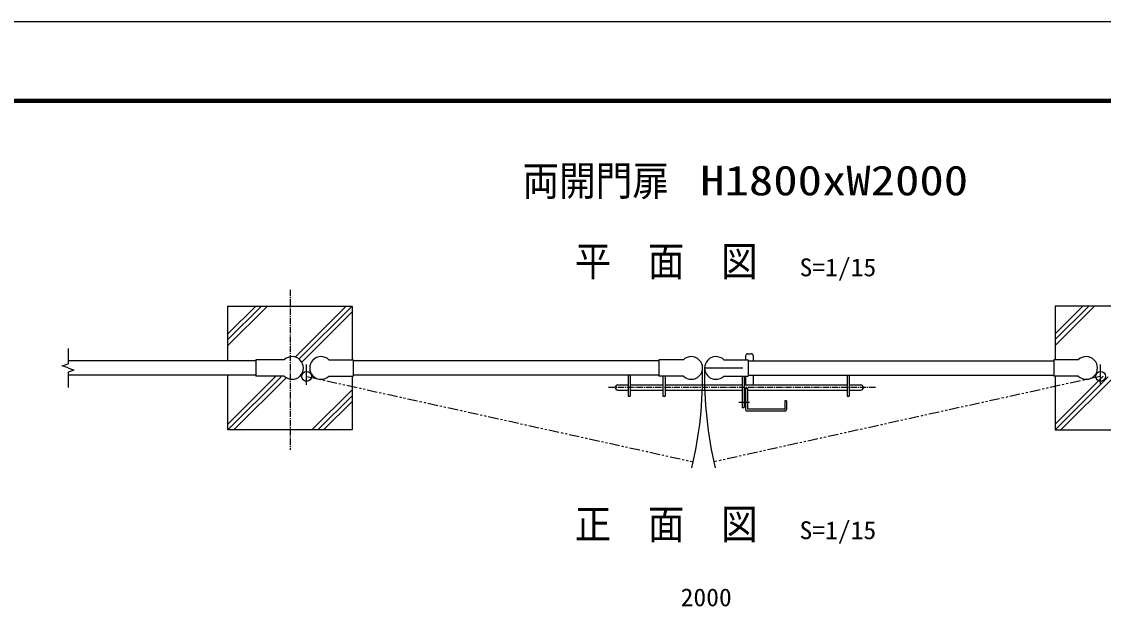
# Model space of a CAD drawing. Units: millimetres, scale not verified. Extents: x -4455 to 4455, y -3150 to 3150.
# Drawn here: x -199 to 2417, y 1732 to 3150 of the extents above; entities that cross this region are included whole.
import ezdxf
from ezdxf.enums import TextEntityAlignment as Align

# ---------------------------------------------------------------- set-up
doc = ezdxf.new("R2010")
doc.units = ezdxf.units.MM
doc.header["$LTSCALE"] = 20
for name, pattern in [('USER1', [2, 1.25, -0.25, 0.25, -0.25]), ('USER3', [1.125, 0.75, -0.125, 0.125, -0.125]), ('USER4', [2.5, 1.25, -0.25, 0.25, -0.25, 0.25, -0.25])]:
    doc.linetypes.add(name, pattern=pattern)
for name, color, linetype, lineweight in [('0-0_6文字', 3, 'Continuous', 25), ('0-2_4基礎', 4, 'Continuous', 25), ('0-3_1部材', 7, 'Continuous', 25), ('0-4_中心線', 1, 'USER3', 25), ('0-5_5寸法', 1, 'Continuous', 25), ('0-8_1', 7, 'Continuous', 25), ('0-9_BUHIN', 7, 'Continuous', 25), ('0-A_0', 4, 'Continuous', 25)]:
    doc.layers.add(name, color=color, linetype=linetype, lineweight=lineweight)
doc.styles.add('ＭＳ ゴシック', font='')
doc.styles.get('ＭＳ ゴシック').set_extended_font_data('MS Gothic')

msp = doc.modelspace()

# ---------------------------------------------------------------- linework, layer by layer
at = {"layer": '0-2_4基礎', "color": 7}
for p, q in [((300.26, 2461.82), (600.26, 2461.82)), ((300.26, 2329.32), (300.26, 2461.82)), ((600.26, 2461.82), (600.26, 2331.82)), ((2600.26, 2461.82), (2300.26, 2461.82)), ((2300.26, 2461.82), (2300.26, 2331.82)), ((300.26, 2161.82), (300.26, 2294.32)), ((600.26, 2291.82), (600.26, 2161.82)), ((600.26, 2161.82), (300.26, 2161.82))]:
    msp.add_line(p, q, dxfattribs=at)
at = {"layer": '0-2_4基礎'}
for p, q in [((300.26, 2366.54), (395.54, 2461.82)), ((300.26, 2380.68), (381.4, 2461.82)), ((300.26, 2394.82), (367.26, 2461.82)), ((462.62, 2338.31), (586.12, 2461.82)), ((472.04, 2333.6), (600.26, 2461.82)), ((2300.26, 2366.54), (2395.54, 2461.82)), ((2300.26, 2380.68), (2381.4, 2461.82)), ((2300.26, 2394.82), (2367.26, 2461.82)), ((478.73, 2326.14), (600.26, 2447.67)), ((300.26, 2175.96), (416.12, 2291.82)), ((300.26, 2161.82), (428.48, 2290.03)), ((314.4, 2161.82), (440.93, 2288.34)), ((2300.26, 2175.96), (2416.12, 2291.82)), ((2300.27, 2161.82), (2428.48, 2290.03)), ((2314.41, 2161.82), (2440.93, 2288.34)), ((503.3, 2161.82), (600.26, 2258.78)), ((517.44, 2161.82), (600.26, 2244.64)), ((531.58, 2161.82), (600.26, 2230.5))]:
    msp.add_line(p, q, dxfattribs=at)
at = {"layer": '0-2_4基礎', "color": 7}
msp.add_lwpolyline([(2300.26, 2291.82), (2300.26, 2161.82), (2600.26, 2161.82)], dxfattribs=at)
at = {"layer": '0-3_1部材', "color": 4}
for p, q in [((-86.42, 2359.32), (-86.42, 2322.08)), ((-100.52, 2316.95), (-86.42, 2322.08)), ((-86.42, 2311.82), (-100.52, 2316.95)), ((-86.42, 2301.56), (-86.42, 2264.32))]:
    msp.add_line(p, q, dxfattribs=at)
at = {"layer": '0-3_1部材'}
for p, q in [((367.26, 2329.32), (-86.42, 2329.32)), ((367.26, 2331.82), (367.26, 2291.82)), ((436.38, 2331.82), (367.26, 2331.82)), ((544.13, 2331.82), (603.26, 2331.82)), ((603.26, 2331.82), (603.26, 2291.82)), ((1342.26, 2329.32), (603.26, 2329.32)), ((1401.39, 2331.82), (1342.26, 2331.82)), ((1342.26, 2331.82), (1342.26, 2291.82)), ((1499.13, 2331.82), (1558.26, 2331.82)), ((1558.26, 2331.82), (1558.26, 2291.82)), ((1558.26, 2329.32), (2297.26, 2329.32)), ((2297.26, 2331.82), (2297.26, 2291.82)), ((2356.39, 2331.82), (2297.26, 2331.82)), ((367.26, 2294.32), (-86.42, 2294.32)), ((436.38, 2291.82), (367.26, 2291.82)), ((544.13, 2291.82), (603.26, 2291.82)), ((1342.26, 2294.32), (603.26, 2294.32)), ((1401.39, 2291.82), (1342.26, 2291.82)), ((1499.13, 2291.82), (1558.26, 2291.82)), ((1558.26, 2294.32), (2297.26, 2294.32)), ((2356.39, 2291.82), (2297.26, 2291.82))]:
    msp.add_line(p, q, dxfattribs=at)
at = {"layer": '0-3_1部材', "color": 1, "linetype": 'USER4'}
for p, q in [((490.3, 2291.43), (1425.39, 2084.67)), ((2410.22, 2291.43), (1475.13, 2084.67))]:
    msp.add_line(p, q, dxfattribs=at)
at = {"layer": '0-3_1部材', "color": 4}
msp.add_lwpolyline([(-86.42, 2311.82), (-72.33, 2306.69), (-86.42, 2301.56)], dxfattribs=at)
at = {"layer": '0-3_1部材'}
for centre in [(490.3, 2291.43), (2410.22, 2291.43)]:
    msp.add_circle(centre, 12, dxfattribs=at)
for centre, start, end in [((455.26, 2311.82), 226.65955, 133.34273), ((525.26, 2311.82), 46.6582, 313.3412), ((1420.26, 2311.82), 226.65878, 133.34197), ((1480.26, 2311.82), 46.65803, 313.34122), ((2375.26, 2311.82), 226.6588, 133.3418)]:
    msp.add_arc(centre, 27.5, start, end, dxfattribs=at)
at = {"layer": '0-4_中心線'}
for p, q in [((450.26, 2500.71), (450.26, 2113.39)), ((1865.7, 2264.65), (1220.15, 2264.65))]:
    msp.add_line(p, q, dxfattribs=at)
at = {"layer": '0-5_5寸法'}
for p, q in [((490.3, 2270.64), (490.3, 2320.34)), ((1452.76, 2311.82), (1545.41, 2311.82)), ((2410.22, 2270.64), (2410.22, 2320.34))]:
    msp.add_line(p, q, dxfattribs=at)
for centre, start, end in [((490.3, 2291.43), 346.61391, 1.29187), ((2410.22, 2291.43), 178.70813, 193.38609)]:
    msp.add_arc(centre, 957.68, start, end, dxfattribs=at)
at = {"layer": '0-8_1'}
msp.add_line((1558.26, 2331.82), (1558.26, 2291.82), dxfattribs=at)
at = {"layer": '0-9_BUHIN'}
for p, q in [((1551.63, 2341.14), (1551.63, 2331.7)), ((1556.6, 2346.11), (1565.54, 2346.11)), ((1570.51, 2341.14), (1570.51, 2329.22)), ((1267.54, 2294.45), (1267.54, 2243.29)), ((1272.51, 2294.45), (1272.51, 2243.29)), ((1351.98, 2291.97), (1351.98, 2243.29)), ((1356.95, 2291.97), (1356.95, 2243.29)), ((1543.69, 2291.97), (1543.69, 2215.98)), ((1548.16, 2291.97), (1548.16, 2215.98)), ((1551.63, 2291.97), (1551.63, 2271.11)), ((1570.51, 2294.45), (1570.51, 2271.11)), ((1797.51, 2294.45), (1797.51, 2243.29)), ((1801.98, 2294.45), (1801.98, 2243.29)), ((1243.21, 2271.11), (1267.54, 2271.11)), ((1243.21, 2258.19), (1267.54, 2258.19)), ((1272.51, 2271.11), (1351.98, 2271.11)), ((1272.51, 2258.19), (1351.98, 2258.19)), ((1356.95, 2271.11), (1543.69, 2271.11)), ((1356.95, 2258.19), (1543.69, 2258.19)), ((1548.16, 2271.11), (1797.51, 2271.11)), ((1548.16, 2258.19), (1551.63, 2258.19)), ((1551.63, 2262.66), (1556.11, 2262.66)), ((1551.63, 2262.66), (1551.63, 2211.39)), ((1556.11, 2262.66), (1556.11, 2212.38)), ((1556.11, 2258.19), (1797.51, 2258.19)), ((1801.98, 2271.11), (1830.29, 2271.11)), ((1801.98, 2258.19), (1830.29, 2258.19)), ((1267.54, 2243.29), (1272.51, 2243.29)), ((1351.98, 2243.29), (1356.95, 2243.29)), ((1650.97, 2232.25), (1646.5, 2232.25)), ((1646.5, 2232.25), (1646.5, 2212.38)), ((1650.97, 2232.25), (1650.97, 2211.39)), ((1797.51, 2243.29), (1801.98, 2243.29)), ((1543.69, 2215.98), (1548.16, 2215.98)), ((1647, 2207.42), (1555.61, 2207.42)), ((1646.01, 2211.89), (1556.6, 2211.89))]:
    msp.add_line(p, q, dxfattribs=at)
at = {"layer": '0-9_BUHIN', "color": 1, "linetype": 'USER1'}
msp.add_line((1560.87, 2228.28), (1535.35, 2228.28), dxfattribs=at)
at = {"layer": '0-9_BUHIN'}
for centre, radius, start, end in [((1556.6, 2341.14), 4.97, 90, 180), ((1565.54, 2341.14), 4.97, 0, 90), ((1243.21, 2264.65), 6.46, 90, 270), ((1830.29, 2264.65), 6.46, 270, 90), ((1555.61, 2211.39), 3.97, 180, 270), ((1556.6, 2212.38), 0.497, 180, 270), ((1646.01, 2212.38), 0.497, 270, 0), ((1647, 2211.39), 3.97, 270, 0)]:
    msp.add_arc(centre, radius, start, end, dxfattribs=at)
at = {"layer": '0-A_0', "color": 3}
msp.add_lwpolyline([(-4454.66, 3150.24), (4455.34, 3150.24), (4455.34, -3149.76), (-4454.66, -3149.76)], close=True, dxfattribs=at)
at = {"layer": '0-A_0', "color": 7}
for points in [[(-4154.66, 2962.74), (4155.34, 2962.74), (4155.34, -2962.26), (-4154.66, -2962.26)], [(-4152.79, 2960.87), (4153.46, 2960.87), (4153.46, -2960.38), (-4152.79, -2960.38)], [(-4150.91, 2958.99), (4151.59, 2958.99), (4151.59, -2958.51), (-4150.91, -2958.51)], [(-4149.04, 2957.12), (4149.71, 2957.12), (4149.71, -2956.63), (-4149.04, -2956.63)], [(-4147.16, 2955.24), (4147.84, 2955.24), (4147.84, -2954.76), (-4147.16, -2954.76)]]:
    msp.add_lwpolyline(points, close=True, dxfattribs=at)

# ---------------------------------------------------------------- texts
at = {"layer": '0-0_6文字', "color": 7, "style": 'ＭＳ ゴシック'}
for s, height, width, p in [('両開門扉', 72.14, 0.9, (1012.33, 2707.21)), ('\u3000H1800xW2000', 72.16, 1.2, (1323.91, 2708.08)), ('平  面  図', 72.14, 0.9, (1138.58, 2512.43)), ('正  面  図', 72.14, 0.9, (1138.58, 1876.09))]:
    msp.add_text(s, height=height, dxfattribs=dict(at, width=width)).set_placement(p, align=Align.BOTTOM_LEFT)
at = {"layer": '0-0_6文字', "style": 'ＭＳ ゴシック', "width": 1.05}
for p in [(1682.3, 2520.75), (1682.3, 1884.41)]:
    msp.add_text('S=1/15', height=43.26, dxfattribs=at).set_placement(p, align=Align.BOTTOM_LEFT)
at = {"layer": '0-5_5寸法', "color": 3, "style": 'ＭＳ ゴシック', "width": 1.05}
msp.add_text('2000', height=43.26, dxfattribs=at).set_placement((1394.76, 1721.99), align=Align.BOTTOM_LEFT)

doc.saveas('drawing.dxf')
